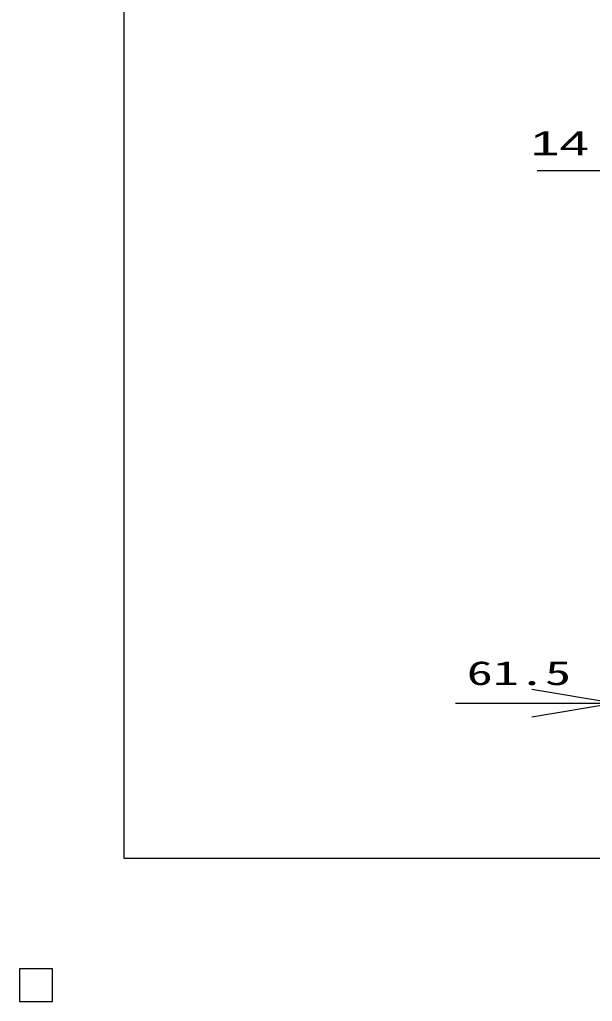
# Model space of a CAD drawing. Units: millimetres, scale not verified. Extents: x -1456 to 1389, y -1026 to 839.
# Drawn here: x -1456 to -1036, y -1026 to -305 of the extents above; entities that cross this region are included whole.
import ezdxf
from ezdxf.enums import TextEntityAlignment as Align

# ---------------------------------------------------------------- set-up
doc = ezdxf.new("R2010")
doc.units = ezdxf.units.MM
doc.header["$LTSCALE"] = 8
for name, color, linetype, lineweight in [('0_2', 150, 'Continuous', 25), ('16', 3, 'Continuous', 25), ('22', 4, 'Continuous', 25)]:
    doc.layers.add(name, color=color, linetype=linetype, lineweight=lineweight)
doc.styles.add('ベクトル', font='')
doc.styles.add('ＭＳ ゴシック', font='')
doc.styles.get('ベクトル').set_extended_font_data('ベクトル')
doc.styles.get('ＭＳ ゴシック').set_extended_font_data('MS Gothic')

# ---------------------------------------------------------------- blocks, each defined once
blk = doc.blocks.new('open_arrow')
at = {"color": 0, "linetype": 'Continuous', "lineweight": -2}
blk.add_lwpolyline([(7.5, 1.25), (0, 0), (7.5, -1.25)], dxfattribs=at)

msp = doc.modelspace()

# ---------------------------------------------------------------- linework, layer by layer
at = {"layer": '0_2'}
for p, q in [((-1379.2, -921.2), (-1379.2, 838.8)), ((1388.8, -921.2), (-1379.2, -921.2))]:
    msp.add_line(p, q, dxfattribs=at)
at = {"layer": '16'}
for p, q in [((-1432, -1002), (-1456, -1002)), ((-1456, -1002), (-1456, -1026)), ((-1432, -1002), (-1456, -1002)), ((-1456, -1002), (-1456, -1026)), ((-1432, -1002), (-1456, -1002)), ((-1456, -1002), (-1456, -1026)), ((-1432, -1002), (-1456, -1002)), ((-1456, -1002), (-1456, -1026)), ((-1432, -1002), (-1456, -1002)), ((-1456, -1002), (-1456, -1026)), ((-1432, -1026), (-1432, -1002)), ((-1432, -1026), (-1432, -1002)), ((-1432, -1026), (-1432, -1002)), ((-1432, -1026), (-1432, -1002)), ((-1432, -1026), (-1432, -1002)), ((-1456, -1026), (-1432, -1026)), ((-1456, -1026), (-1432, -1026)), ((-1456, -1026), (-1432, -1026)), ((-1456, -1026), (-1432, -1026)), ((-1456, -1026), (-1432, -1026))]:
    msp.add_line(p, q, dxfattribs=at)
at = {"layer": '22'}
for p, q in [((-1076, -416), (-1020, -416)), ((-1135.982, -807.015), (-958.5, -807.015))]:
    msp.add_line(p, q, dxfattribs=at)
at = {"layer": '22', "color": 2}
for p, q in [((-1432, -1002), (-1456, -1002)), ((-1456, -1002), (-1456, -1026)), ((-1432, -1002), (-1456, -1002)), ((-1456, -1002), (-1456, -1026)), ((-1432, -1002), (-1456, -1002)), ((-1456, -1002), (-1456, -1026)), ((-1432, -1026), (-1432, -1002)), ((-1432, -1026), (-1432, -1002)), ((-1432, -1026), (-1432, -1002)), ((-1456, -1026), (-1432, -1026)), ((-1456, -1026), (-1432, -1026)), ((-1456, -1026), (-1432, -1026))]:
    msp.add_line(p, q, dxfattribs=at)

# ---------------------------------------------------------------- block references
at = {"layer": '22', "xscale": 8, "yscale": 8, "rotation": 180}
msp.add_blockref('open_arrow', (-1020, -807.015), dxfattribs=at)

# ---------------------------------------------------------------- texts
at = {"layer": '22', "color": 2, "style": 'ベクトル', "width": 1.65}
msp.add_text(' 14 ', height=17.6, dxfattribs=at).set_placement((-1092, -396), align=Align.MIDDLE_LEFT)
at = {"layer": '22', "style": 'ＭＳ ゴシック', "width": 1.6}
msp.add_text('61.5', height=17.6, dxfattribs=at).set_placement((-1051.182, -799.015), align=Align.BOTTOM_RIGHT)

doc.saveas('drawing.dxf')
